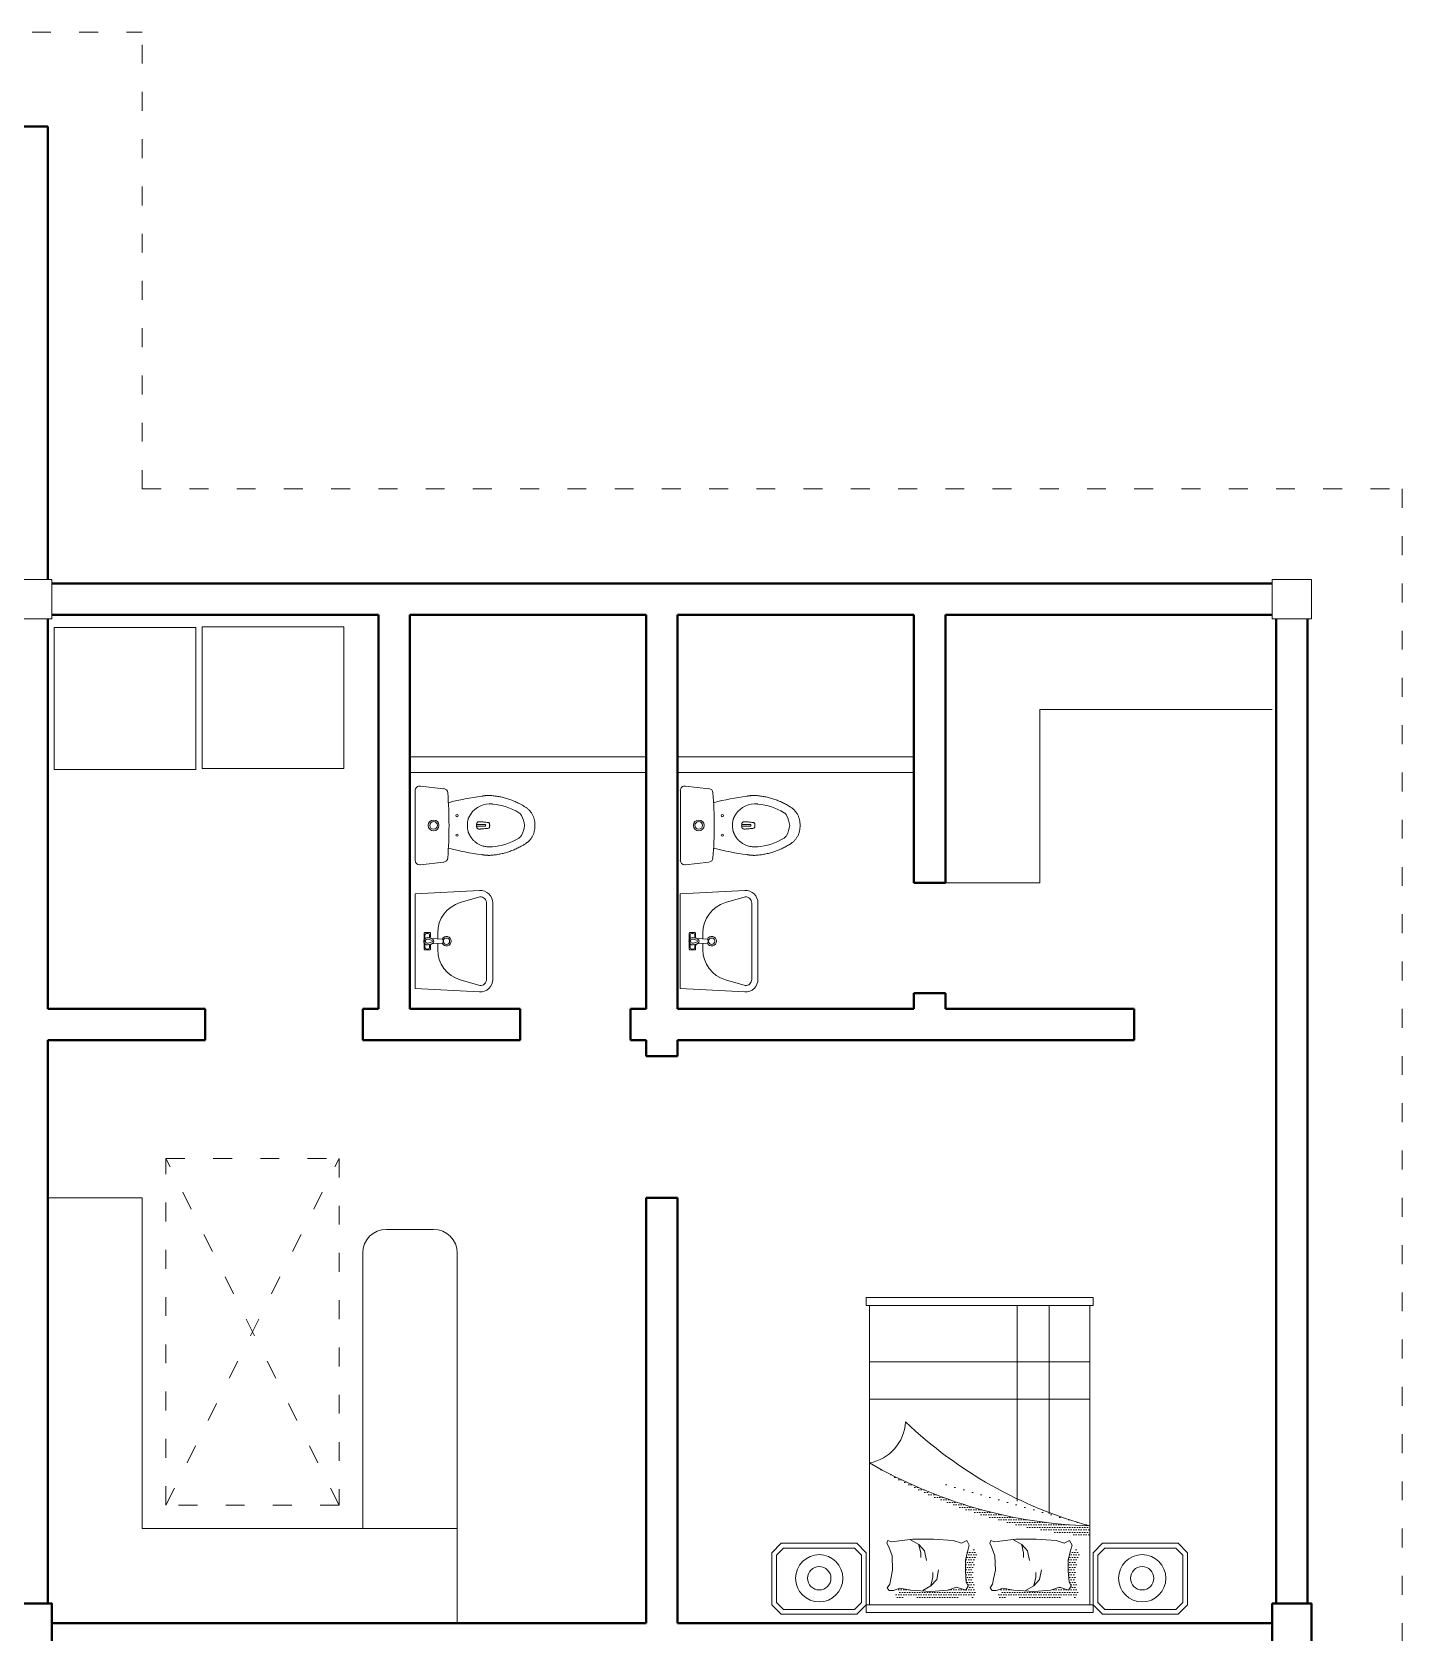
# Model space of a CAD drawing. Header units: millimetres. Extents: x 1962 to 2139, y 841 to 906.
# Drawn here: x 2030.28 to 2038.98, y 851.53 to 861.7 of the extents above; entities that cross this region are included whole.
import ezdxf

# ---------------------------------------------------------------- set-up
doc = ezdxf.new("R2010")
doc.units = ezdxf.units.MM
doc.linetypes.add('ACAD_ISO03W100', pattern=[30, 12, -18])
doc.linetypes.add('DASHDOT', pattern=[1, 0.5, -0.25, 0, -0.25])
doc.layers.add('01_Gruesa', color=7, linetype='Continuous', lineweight=40)
doc.layers.add('03_Fina', color=7, linetype='Continuous', lineweight=9)
pattern_1 = [(180, (2274.574372, 736.998395), (-0.0079375, 0.015875), [0, -0.015875])]

# ---------------------------------------------------------------- blocks, each defined once
blk = doc.blocks.new('drakar planta')
at = {"layer": '03_Fina', "color": 252, "linetype": 'Continuous', "true_color": 0x939598}
for p, q in [((9.368, 5.6), (9.368, 5.6)), ((9.368, 5.6), (9.385, 5.452)), ((9.397, 5.633), (9.397, 5.633)), ((9.839, 5.633), (9.397, 5.633)), ((9.839, 5.633), (9.839, 5.633)), ((9.851, 5.452), (9.868, 5.6)), ((9.868, 5.6), (9.868, 5.6)), ((9.385, 5.452), (9.385, 5.452)), ((9.851, 5.452), (9.851, 5.452)), ((9.618, 5.301), (9.626, 5.301)), ((9.613, 5.243), (9.613, 5.186)), ((9.622, 5.186), (9.613, 5.186)), ((9.618, 5.244), (9.615, 5.243)), ((9.62, 5.243), (9.618, 5.244)), ((9.618, 5.244), (9.618, 5.244)), ((9.622, 5.243), (9.622, 5.186)), ((9.482, 5.143), (9.482, 5.141)), ((9.754, 5.143), (9.753, 5.141)), ((9.754, 5.158), (9.754, 5.154)), ((9.754, 5.154), (9.754, 5.154))]:
    blk.add_line(p, q, dxfattribs=at)
at = {"layer": '03_Fina', "color": 252, "ltscale": 0.01, "true_color": 0x939598}
blk.add_line((9.609, 5.301), (9.618, 5.301), dxfattribs=at)
at = {"layer": '03_Fina', "color": 252, "linetype": 'Continuous', "true_color": 0x939598}
for centre, radius in [((9.618, 5.516), 0.0342), ((9.618, 5.516), 0.0244), ((9.556, 5.367), 0.0072), ((9.68, 5.367), 0.0072)]:
    blk.add_circle(centre, radius, dxfattribs=at)
for centre, radius, start, end in [((9.397, 5.604), 0.0291, 90, 186.4831), ((9.839, 5.604), 0.0291, 0, 90), ((9.839, 5.604), 0.0291, 353.5169, 0), ((9.413, 5.455), 0.0291, 186.4831, 265.6595), ((9.618, 8.146), 2.728, 265.6595, 274.3405), ((10.948, 5.027), 1.526, 165.0155, 173.1331), ((8.286, 5.027), 1.528, 6.8679, 14.9756), ((9.822, 5.455), 0.0291, 274.3405, 353.5169), ((9.625, 5.161), 0.143, 115.2636, 179.6481), ((9.609, 5.188), 0.113, 90, 104.8453), ((9.626, 5.188), 0.113, 75.1657, 90), ((9.667, 5.162), 0.186, 179.8512, 185.6502), ((9.888, 5.183), 0.408, 185.2168, 185.7358), ((9.889, 5.183), 0.409, 185.9431, 210.6376), ((9.617, 5.16), 0.00101, 263.4365, 309.8712), ((9.618, 5.16), 0.00101, 230.1288, 276.5635), ((9.347, 5.183), 0.409, 329.3624, 354.7538), ((9.537, 5.164), 0.218, 354.506, 358.1692), ((9.576, 4.998), 0.0453, 211.4552, 242.0451), ((9.639, 5.117), 0.18, 242.0447, 263.2555), ((9.597, 5.117), 0.18, 276.7445, 297.9553), ((9.66, 4.998), 0.0453, 297.9549, 328.5855)]:
    blk.add_arc(centre, radius, start, end, dxfattribs=at)
for points, knots in [([(9.563, 5.291), (9.564, 5.291), (9.565, 5.291), (9.565, 5.292), (9.566, 5.292), (9.567, 5.292), (9.568, 5.293), (9.569, 5.293), (9.571, 5.294), (9.573, 5.295), (9.577, 5.296), (9.579, 5.297), (9.58, 5.297)], [0.8678487, 0.8678487, 0.8678487, 0.8678487, 0.8798629, 0.8798629, 0.8798629, 0.8909521, 0.9003997, 0.9091834, 0.9229673, 0.9427072, 0.9683896, 1, 1, 1, 1]), ([(9.655, 5.297), (9.657, 5.297), (9.659, 5.296), (9.662, 5.295), (9.664, 5.294), (9.666, 5.293), (9.669, 5.292), (9.671, 5.291), (9.674, 5.29), (9.677, 5.289), (9.68, 5.287), (9.682, 5.286), (9.684, 5.285), (9.686, 5.283), (9.69, 5.281), (9.693, 5.279), (9.698, 5.275), (9.704, 5.271), (9.71, 5.266), (9.716, 5.259), (9.723, 5.251), (9.729, 5.243), (9.735, 5.235), (9.739, 5.226), (9.744, 5.217), (9.747, 5.207), (9.751, 5.195), (9.753, 5.184), (9.754, 5.171), (9.755, 5.163), (9.754, 5.158)], [0, 0, 0, 0, 0.03073, 0.0557919, 0.0752101, 0.0908298, 0.1057126, 0.128628, 0.1479371, 0.1642292, 0.1850908, 0.1958664, 0.2064561, 0.220969, 0.23993, 0.2633379, 0.294561, 0.3312722, 0.3734704, 0.4211544, 0.4743227, 0.5329738, 0.5805653, 0.6312404, 0.6849983, 0.7418381, 0.8017591, 0.8647604, 0.930841, 0.9987863, 0.9987863, 0.9987863, 0.9987863]), ([(9.617, 5.159), (9.616, 5.159), (9.615, 5.16), (9.612, 5.16), (9.611, 5.16), (9.608, 5.16), (9.607, 5.161), (9.605, 5.161), (9.604, 5.161), (9.603, 5.162), (9.602, 5.162), (9.602, 5.163), (9.601, 5.164), (9.601, 5.164), (9.601, 5.165), (9.601, 5.165), (9.601, 5.166), (9.6, 5.167), (9.6, 5.168), (9.599, 5.172), (9.599, 5.174), (9.598, 5.181), (9.597, 5.186), (9.597, 5.194), (9.596, 5.199), (9.596, 5.205), (9.596, 5.207), (9.595, 5.211), (9.595, 5.213), (9.595, 5.218), (9.595, 5.22), (9.595, 5.223), (9.595, 5.224), (9.595, 5.226), (9.595, 5.227), (9.595, 5.23), (9.595, 5.232), (9.597, 5.236), (9.599, 5.238), (9.602, 5.24), (9.603, 5.241), (9.605, 5.242), (9.606, 5.242), (9.608, 5.242), (9.609, 5.243), (9.61, 5.243), (9.611, 5.243), (9.613, 5.243), (9.614, 5.243), (9.615, 5.243), (9.615, 5.243), (9.615, 5.243), (9.615, 5.243)], [0, 0, 0, 0, 0.03125, 0.03125, 0.0625, 0.0625, 0.09375, 0.09375, 0.109375, 0.109375, 0.125, 0.125, 0.140625, 0.140625, 0.148438, 0.148438, 0.15625, 0.15625, 0.1875, 0.1875, 0.25, 0.25, 0.375, 0.375, 0.5, 0.5, 0.5625, 0.5625, 0.625, 0.625, 0.6875, 0.6875, 0.71875, 0.71875, 0.75, 0.75, 0.8125, 0.8125, 0.875, 0.875, 0.90625, 0.90625, 0.9375, 0.9375, 0.953125, 0.953125, 0.96875, 0.96875, 1, 1, 1, 1.000009, 1.000009, 1.000009, 1.000009]), ([(9.619, 5.159), (9.62, 5.159), (9.621, 5.16), (9.624, 5.16), (9.625, 5.16), (9.628, 5.16), (9.629, 5.161), (9.631, 5.161), (9.632, 5.161), (9.633, 5.162), (9.633, 5.162), (9.634, 5.163), (9.634, 5.164), (9.635, 5.164), (9.635, 5.165), (9.635, 5.165), (9.635, 5.166), (9.635, 5.167), (9.636, 5.168), (9.636, 5.172), (9.637, 5.174), (9.638, 5.181), (9.638, 5.186), (9.639, 5.194), (9.639, 5.199), (9.64, 5.205), (9.64, 5.207), (9.64, 5.211), (9.64, 5.213), (9.641, 5.218), (9.641, 5.22), (9.641, 5.223), (9.641, 5.224), (9.641, 5.226), (9.641, 5.227), (9.641, 5.23), (9.64, 5.232), (9.638, 5.236), (9.637, 5.238), (9.634, 5.24), (9.633, 5.241), (9.631, 5.242), (9.63, 5.242), (9.628, 5.242), (9.627, 5.243), (9.626, 5.243), (9.625, 5.243), (9.623, 5.243), (9.622, 5.243), (9.62, 5.243)], [0, 0, 0, 0, 0.03125, 0.03125, 0.0625, 0.0625, 0.09375, 0.09375, 0.109375, 0.109375, 0.125, 0.125, 0.140625, 0.140625, 0.1484375, 0.1484375, 0.15625, 0.15625, 0.1875, 0.1875, 0.25, 0.25, 0.375, 0.375, 0.5, 0.5, 0.5625, 0.5625, 0.625, 0.625, 0.6875, 0.6875, 0.71875, 0.71875, 0.75, 0.75, 0.8125, 0.8125, 0.875, 0.875, 0.90625, 0.90625, 0.9375, 0.9375, 0.953125, 0.953125, 0.96875, 0.96875, 0.9999928, 0.9999928, 0.9999928, 0.9999928])]:
    blk.add_open_spline(points, degree=3, knots=knots, dxfattribs=at)
for points, weights, degree, knots in [([(9.618, 4.873), (9.617, 4.873), (9.616, 4.873), (9.542, 4.87), (9.502, 4.932), (9.435, 5.036), (9.428, 5.159), (9.428, 5.16), (9.428, 5.161), (9.427, 5.174), (9.429, 5.188)], [1, 0.999818026965, 1, 0.869595072185, 1, 0.965853886877, 1, 0.999997543195, 1, 0.96771874759, 0.94216281398], 2, [0, 0, 0, 0.004294, 0.004294, 0.32836, 0.32836, 0.929345, 0.929345, 0.934486, 0.934486, 1, 1, 1]), ([(9.429, 5.188), (9.43, 5.195), (9.431, 5.202), (9.432, 5.209), (9.432, 5.209), (9.433, 5.21), (9.433, 5.21)], [0.94216281398, 0.929295544402, 0.917706959429, 0.907397059062, 0.907397059062, 0.907397059062, 0.907397059062], 3, [0, 0, 0, 0, 0.08501565, 0.08501565, 0.08501565, 0.08958153, 0.08958153, 0.08958153, 0.08958153]), ([(9.618, 4.873), (9.619, 4.873), (9.62, 4.873), (9.694, 4.87), (9.734, 4.932), (9.801, 5.036), (9.808, 5.159), (9.808, 5.16), (9.808, 5.161), (9.808, 5.174), (9.807, 5.188)], [1, 0.999818026965, 1, 0.869595072185, 1, 0.965853886877, 1, 0.999997543195, 1, 0.96771874759, 0.94216281398], 2, [0, 0, 0, 0.004294, 0.004294, 0.32836, 0.32836, 0.929345, 0.929345, 0.934486, 0.934486, 1, 1, 1]), ([(9.807, 5.188), (9.806, 5.195), (9.805, 5.202), (9.803, 5.209), (9.803, 5.209), (9.803, 5.21), (9.803, 5.21)], [0.94216281398, 0.929356038323, 0.91781595237, 0.907542556122, 0.907542556122, 0.907542556122, 0.907542556122], 3, [0, 0, 0, 0, 0.08461596, 0.08461596, 0.08461596, 0.08948508, 0.08948508, 0.08948508, 0.08948508])]:
    blk.add_rational_spline(points, weights, degree=degree, knots=knots, dxfattribs=at)
blk.add_open_spline([(9.595, 5.229), (9.595, 5.229), (9.595, 5.229), (9.595, 5.229)], degree=3, dxfattribs=at)
blk = doc.blocks.new('A$C115B3CD4')
at = {"layer": '03_Fina', "color": 252, "true_color": 0x939598}
for p, q in [((0, 0.084), (0.021, 0.494)), ((0.623, 0.494), (0.021, 0.494)), ((0.267, 0.431), (0.267, 0.401)), ((0.272, 0.436), (0.313, 0.436)), ((0.272, 0.421), (0.272, 0.411)), ((0.282, 0.431), (0.305, 0.431)), ((0.3, 0.408), (0.305, 0.389)), ((0.31, 0.41), (0.315, 0.391)), ((0.334, 0.41), (0.329, 0.391)), ((0.331, 0.436), (0.372, 0.436)), ((0.338, 0.431), (0.362, 0.431)), ((0.344, 0.408), (0.339, 0.389)), ((0.372, 0.421), (0.372, 0.411)), ((0.377, 0.431), (0.377, 0.401)), ((0.623, 0.494), (0.644, 0.084)), ((0.269, 0.35), (0.307, 0.35)), ((0.272, 0.396), (0.295, 0.396)), ((0.282, 0.401), (0.302, 0.401)), ((0.309, 0.321), (0.305, 0.387)), ((0.334, 0.321), (0.339, 0.387)), ((0.336, 0.35), (0.375, 0.35)), ((0.342, 0.401), (0.362, 0.401)), ((0.349, 0.396), (0.372, 0.396)), ((0.04, 0.082), (0.077, 0.207)), ((0.604, 0.082), (0.567, 0.207)), ((0.08, 0.04), (0.564, 0.04)), ((0.08, 0), (0.564, 0))]:
    blk.add_line(p, q, dxfattribs=at)
at = {"layer": '03_Fina', "color": 252, "linetype": 'DASHDOT', "true_color": 0x939598}
blk.add_line((0.314, 0.316), (0.329, 0.316), dxfattribs=at)
at = {"layer": '03_Fina', "color": 252, "true_color": 0x939598}
blk.add_circle((0.322, 0.294), 0.02, dxfattribs=at)
at = {"layer": '03_Fina', "color": 252, "linetype": 'DASHDOT', "true_color": 0x939598}
for centre, start, end in [((0.272, 0.431), 90, 180), ((0.372, 0.431), 0, 90), ((0.272, 0.401), 180, 270), ((0.372, 0.401), 270, 0)]:
    blk.add_arc(centre, 0.005, start, end, dxfattribs=at)
at = {"layer": '03_Fina', "color": 252, "true_color": 0x939598}
for centre, radius, start, end in [((0.282, 0.421), 0.01, 90, 180), ((0.282, 0.411), 0.01, 180, 270), ((0.322, 0.415), 0.0231, 338.8422, 201.1578), ((0.322, 0.415), 0.0131, 338.8422, 201.1578), ((0.322, 0.433), 0.00496, 290.639, 249.361), ((0.362, 0.421), 0.01, 0, 90), ((0.362, 0.411), 0.01, 270, 0), ((0.269, 0.15), 0.2, 90, 163.5301), ((0.322, 0.294), 0.03, 115.0422, 64.9578), ((0.295, 0.386), 0.01, 3.8141, 90), ((0.324, 0.394), 0.02, 195.3012, 262.6368), ((0.314, 0.321), 0.005, 180, 270), ((0.322, 0.391), 0.00708, 180, 0), ((0.319, 0.394), 0.02, 277.3632, 344.6988), ((0.329, 0.321), 0.005, 270, 0), ((0.349, 0.386), 0.01, 90, 176.1909), ((0.375, 0.15), 0.2, 16.4699, 90), ((0.08, 0.08), 0.08, 177.1029, 270), ((0.08, 0.08), 0.04, 177.1029, 270), ((0.564, 0.08), 0.08, 270, 2.8971), ((0.564, 0.08), 0.04, 270, 2.8971)]:
    blk.add_arc(centre, radius, start, end, dxfattribs=at)

msp = doc.modelspace()

# ---------------------------------------------------------------- hatches: boundary and pattern name
at = {"layer": '03_Fina', "lineweight": 9, "true_color": 0x939598}
h = msp.add_hatch(dxfattribs=at)
h.set_pattern_fill('DOTS', color=252, scale=0.01, angle=360, style=0)
h.set_pattern_definition(pattern_1)
edge = h.paths.add_edge_path()
edge.add_line((2036.997, 852.143), (2036.997, 852.212))
edge.add_ellipse((2037.09, 855.185), major_axis=(2.103, -2.103), ratio=1, start_angle=284.8866, end_angle=313.2226, ccw=False)
edge.add_ellipse((2037.239, 855.191), major_axis=(2.161, -2.161), ratio=1, start_angle=-77.4802, end_angle=-49.5301)
h = msp.add_hatch(dxfattribs=at)
h.set_pattern_fill('DOTS', color=252, scale=0.01, angle=360, style=0)
h.set_pattern_definition(pattern_1)
h.paths.add_polyline_path([(2036.414, 851.771), (2036.426, 851.752), (2036.454, 851.752), (2036.494, 851.768), (2036.561, 851.755), (2036.69, 851.746), (2036.798, 851.755), (2036.854, 851.774), (2036.912, 851.755), (2036.927, 851.78), (2036.915, 851.807), (2036.909, 851.878), (2036.909, 851.946), (2036.924, 852.007), (2036.934, 852.041), (2036.918, 852.069), (2036.884, 852.053), (2036.874, 852.056), (2036.859, 851.996), (2036.859, 851.928), (2036.865, 851.857), (2036.877, 851.83), (2036.862, 851.805), (2036.804, 851.824), (2036.748, 851.805), (2036.641, 851.796), (2036.511, 851.805), (2036.444, 851.817), (2036.433, 851.813), (2036.429, 851.792)])
h.paths.add_polyline_path([(2035.76, 851.771), (2035.773, 851.752), (2035.8, 851.752), (2035.84, 851.768), (2035.908, 851.755), (2036.037, 851.746), (2036.145, 851.755), (2036.2, 851.774), (2036.259, 851.755), (2036.274, 851.78), (2036.262, 851.807), (2036.256, 851.878), (2036.256, 851.946), (2036.271, 852.007), (2036.28, 852.041), (2036.265, 852.069), (2036.231, 852.053), (2036.221, 852.056), (2036.206, 851.996), (2036.206, 851.928), (2036.212, 851.857), (2036.224, 851.83), (2036.209, 851.805), (2036.15, 851.824), (2036.095, 851.805), (2035.987, 851.796), (2035.858, 851.805), (2035.79, 851.817), (2035.78, 851.813), (2035.776, 851.792)])

# ---------------------------------------------------------------- linework, layer by layer
at = {"layer": '01_Gruesa', "color": 5}
for p, q in [((2022.179, 861.095), (2030.379, 861.095)), ((2030.379, 858.22), (2030.379, 861.095)), ((2030.404, 858.195), (2038.154, 858.195)), ((2030.379, 857.97), (2030.379, 855.495)), ((2030.404, 857.995), (2032.479, 857.995)), ((2032.479, 855.495), (2032.479, 857.995)), ((2032.679, 855.495), (2032.679, 857.995)), ((2032.679, 857.995), (2034.179, 857.995)), ((2034.179, 855.495), (2034.179, 857.995)), ((2034.379, 855.495), (2034.379, 857.995)), ((2034.379, 857.995), (2035.879, 857.995)), ((2035.879, 856.295), (2035.879, 857.995)), ((2036.079, 856.295), (2036.079, 857.995)), ((2036.079, 857.995), (2038.154, 857.995)), ((2038.179, 857.97), (2038.179, 851.72)), ((2038.379, 857.97), (2038.379, 851.72)), ((2036.079, 856.295), (2035.879, 856.295)), ((2035.879, 855.495), (2035.879, 855.595)), ((2036.079, 855.595), (2035.879, 855.595)), ((2036.079, 855.495), (2036.079, 855.595)), ((2030.379, 855.495), (2031.379, 855.495)), ((2031.379, 855.495), (2031.379, 855.295)), ((2032.379, 855.495), (2032.479, 855.495)), ((2032.379, 855.495), (2032.379, 855.295)), ((2032.679, 855.495), (2033.379, 855.495)), ((2033.379, 855.495), (2033.379, 855.295)), ((2034.079, 855.495), (2034.179, 855.495)), ((2034.079, 855.495), (2034.079, 855.295)), ((2034.379, 855.495), (2035.879, 855.495)), ((2036.079, 855.495), (2037.279, 855.495)), ((2037.279, 855.495), (2037.279, 855.295)), ((2030.379, 855.295), (2030.379, 851.72)), ((2030.379, 855.295), (2031.379, 855.295)), ((2032.379, 855.295), (2033.379, 855.295)), ((2034.079, 855.295), (2034.179, 855.295)), ((2034.179, 855.195), (2034.179, 855.295)), ((2034.379, 855.195), (2034.379, 855.295)), ((2034.379, 855.295), (2037.279, 855.295)), ((2034.379, 855.195), (2034.179, 855.195)), ((2034.379, 854.295), (2034.179, 854.295)), ((2034.179, 854.295), (2034.179, 851.595)), ((2034.379, 851.595), (2034.379, 854.295)), ((2034.179, 851.595), (2030.404, 851.595)), ((2038.154, 851.595), (2034.379, 851.595))]:
    msp.add_line(p, q, dxfattribs=at)
at = {"layer": '01_Gruesa', "color": 244, "lineweight": 9, "true_color": 0x991b1e}
for points in [[(2030.154, 858.22), (2030.154, 857.97), (2030.404, 857.97), (2030.404, 858.22)], [(2038.154, 858.22), (2038.154, 857.97), (2038.404, 857.97), (2038.404, 858.22)]]:
    msp.add_lwpolyline(points, close=True, dxfattribs=at)
at = {"layer": '01_Gruesa', "color": 244, "true_color": 0x991b1e}
for points in [[(2030.154, 851.72), (2030.154, 851.47), (2030.404, 851.47), (2030.404, 851.72)], [(2038.154, 851.72), (2038.154, 851.47), (2038.404, 851.47), (2038.404, 851.72)]]:
    msp.add_lwpolyline(points, close=True, dxfattribs=at)
at = {"layer": '03_Fina', "linetype": 'ACAD_ISO03W100', "ltscale": 0.01}
for p, q in [((2021.579, 861.695), (2030.979, 861.695)), ((2030.979, 858.795), (2030.979, 861.695)), ((2030.979, 858.795), (2038.979, 858.795)), ((2038.979, 858.795), (2038.979, 841.495)), ((2031.129, 852.345), (2032.229, 854.545)), ((2032.229, 852.345), (2031.129, 854.545))]:
    msp.add_line(p, q, dxfattribs=at)
at = {"layer": '03_Fina', "color": 252, "lineweight": 9, "true_color": 0x939598}
for p, q in [((2036.679, 856.295), (2036.679, 857.395)), ((2036.679, 857.395), (2038.154, 857.395)), ((2032.679, 857.095), (2034.179, 857.095)), ((2034.379, 857.095), (2035.879, 857.095)), ((2032.679, 856.995), (2034.179, 856.995)), ((2034.379, 856.995), (2035.879, 856.995)), ((2036.679, 856.295), (2036.079, 856.295)), ((2030.379, 854.295), (2030.979, 854.295)), ((2030.979, 854.295), (2030.979, 852.195)), ((2032.529, 854.095), (2032.829, 854.095)), ((2032.379, 852.195), (2032.379, 853.945)), ((2032.979, 851.595), (2032.979, 853.945)), ((2035.577, 853.662), (2037.017, 853.662)), ((2035.577, 853.612), (2035.577, 853.662)), ((2037.017, 853.662), (2037.017, 853.612)), ((2035.577, 853.612), (2037.017, 853.612)), ((2035.597, 851.712), (2035.597, 853.612)), ((2036.534, 853.612), (2036.534, 852.369)), ((2036.739, 853.612), (2036.739, 852.289)), ((2036.997, 853.612), (2036.997, 851.712)), ((2035.597, 853.254), (2036.997, 853.254)), ((2035.597, 853.016), (2036.997, 853.016)), ((2030.979, 852.195), (2032.979, 852.195)), ((2035.577, 851.712), (2037.017, 851.712)), ((2035.577, 851.662), (2035.577, 851.712)), ((2035.577, 851.662), (2037.017, 851.662)), ((2037.017, 851.712), (2037.017, 851.662))]:
    msp.add_line(p, q, dxfattribs=at)
for points in [[(2031.359, 857.92), (2032.259, 857.92), (2032.259, 857.02), (2031.359, 857.02)], [(2030.419, 857.915), (2031.319, 857.915), (2031.319, 857.015), (2030.419, 857.015)], [(2035.517, 852.102), (2035.037, 852.102), (2034.977, 852.042), (2034.977, 851.712), (2035.037, 851.652), (2035.517, 851.652), (2035.577, 851.712), (2035.577, 852.042)], [(2035.502, 852.072), (2035.052, 852.072), (2035.007, 852.027), (2035.007, 851.727), (2035.052, 851.682), (2035.502, 851.682), (2035.547, 851.727), (2035.547, 852.027)], [(2037.557, 852.102), (2037.077, 852.102), (2037.017, 852.042), (2037.017, 851.712), (2037.077, 851.652), (2037.557, 851.652), (2037.617, 851.712), (2037.617, 852.042)], [(2037.542, 852.072), (2037.092, 852.072), (2037.047, 852.027), (2037.047, 851.727), (2037.092, 851.682), (2037.542, 851.682), (2037.587, 851.727), (2037.587, 852.027)]]:
    msp.add_lwpolyline(points, close=True, dxfattribs=at)
at = {"layer": '03_Fina', "linetype": 'ACAD_ISO03W100', "ltscale": 0.01}
msp.add_lwpolyline([(2032.229, 852.345), (2031.129, 852.345), (2031.129, 854.545), (2032.229, 854.545)], close=True, dxfattribs=at)
at = {"layer": '03_Fina', "color": 252, "lineweight": 9, "true_color": 0x939598}
for points in [[(2036.15, 851.824), (2036.209, 851.805), (2036.224, 851.83), (2036.212, 851.857), (2036.206, 851.928), (2036.206, 851.996), (2036.221, 852.057), (2036.23, 852.091), (2036.215, 852.119), (2036.181, 852.103), (2036.129, 852.119), (2036.003, 852.128), (2035.873, 852.128), (2035.738, 852.112), (2035.713, 852.119), (2035.707, 852.103), (2035.72, 852.079), (2035.741, 852.023), (2035.744, 851.931), (2035.732, 851.876), (2035.726, 851.842), (2035.71, 851.82), (2035.723, 851.802), (2035.75, 851.802), (2035.79, 851.817), (2035.858, 851.805), (2035.987, 851.796), (2036.095, 851.805), (2036.15, 851.824)], [(2036.804, 851.824), (2036.862, 851.805), (2036.877, 851.83), (2036.865, 851.857), (2036.859, 851.928), (2036.859, 851.996), (2036.874, 852.057), (2036.884, 852.091), (2036.868, 852.119), (2036.834, 852.103), (2036.782, 852.119), (2036.656, 852.128), (2036.527, 852.128), (2036.391, 852.112), (2036.367, 852.119), (2036.361, 852.103), (2036.373, 852.079), (2036.394, 852.023), (2036.398, 851.931), (2036.385, 851.876), (2036.379, 851.842), (2036.364, 851.82), (2036.376, 851.802), (2036.404, 851.802), (2036.444, 851.817), (2036.511, 851.805), (2036.641, 851.796), (2036.748, 851.805), (2036.804, 851.824)], [(2035.858, 852.125), (2035.91, 852.094), (2035.947, 852.054), (2035.96, 851.993)], [(2035.91, 852.091), (2035.923, 852.042), (2035.923, 852.011)], [(2036.511, 852.125), (2036.564, 852.094), (2036.601, 852.054), (2036.613, 851.993)], [(2036.564, 852.091), (2036.576, 852.042), (2036.576, 852.011)], [(2035.935, 851.802), (2035.987, 851.833), (2036.024, 851.873), (2036.036, 851.934)], [(2036.588, 851.802), (2036.641, 851.833), (2036.677, 851.873), (2036.69, 851.934)], [(2035.987, 851.836), (2036, 851.885), (2036, 851.916)], [(2036.641, 851.836), (2036.653, 851.885), (2036.653, 851.916)]]:
    msp.add_lwpolyline(points, dxfattribs=at)
for centre, radius in [((2035.278, 851.88), 0.15), ((2037.329, 851.88), 0.15), ((2035.278, 851.88), 0.0743), ((2037.329, 851.88), 0.0743)]:
    msp.add_circle(centre, radius, dxfattribs=at)
for centre, radius, start, end in [((2032.529, 853.945), 0.15, 90, 180), ((2032.829, 853.945), 0.15, 0, 90), ((2035.547, 852.888), 0.28, 280.3543, 356.7862), ((2037.722, 854.865), 2.75, 226.4367, 254.7234), ((2037.09, 855.185), 2.974, 239.8866, 268.2226)]:
    msp.add_arc(centre, radius, start, end, dxfattribs=at)

# ---------------------------------------------------------------- block references
at = {"xscale": -1, "rotation": 90}
for name, p in [('drakar planta', (2038.345, 866.277)), ('drakar planta', (2040.029, 866.277)), ('A$C115B3CD4', (2033.205, 856.246)), ('A$C115B3CD4', (2034.889, 856.246))]:
    msp.add_blockref(name, p, dxfattribs=at)

doc.saveas('drawing.dxf')
